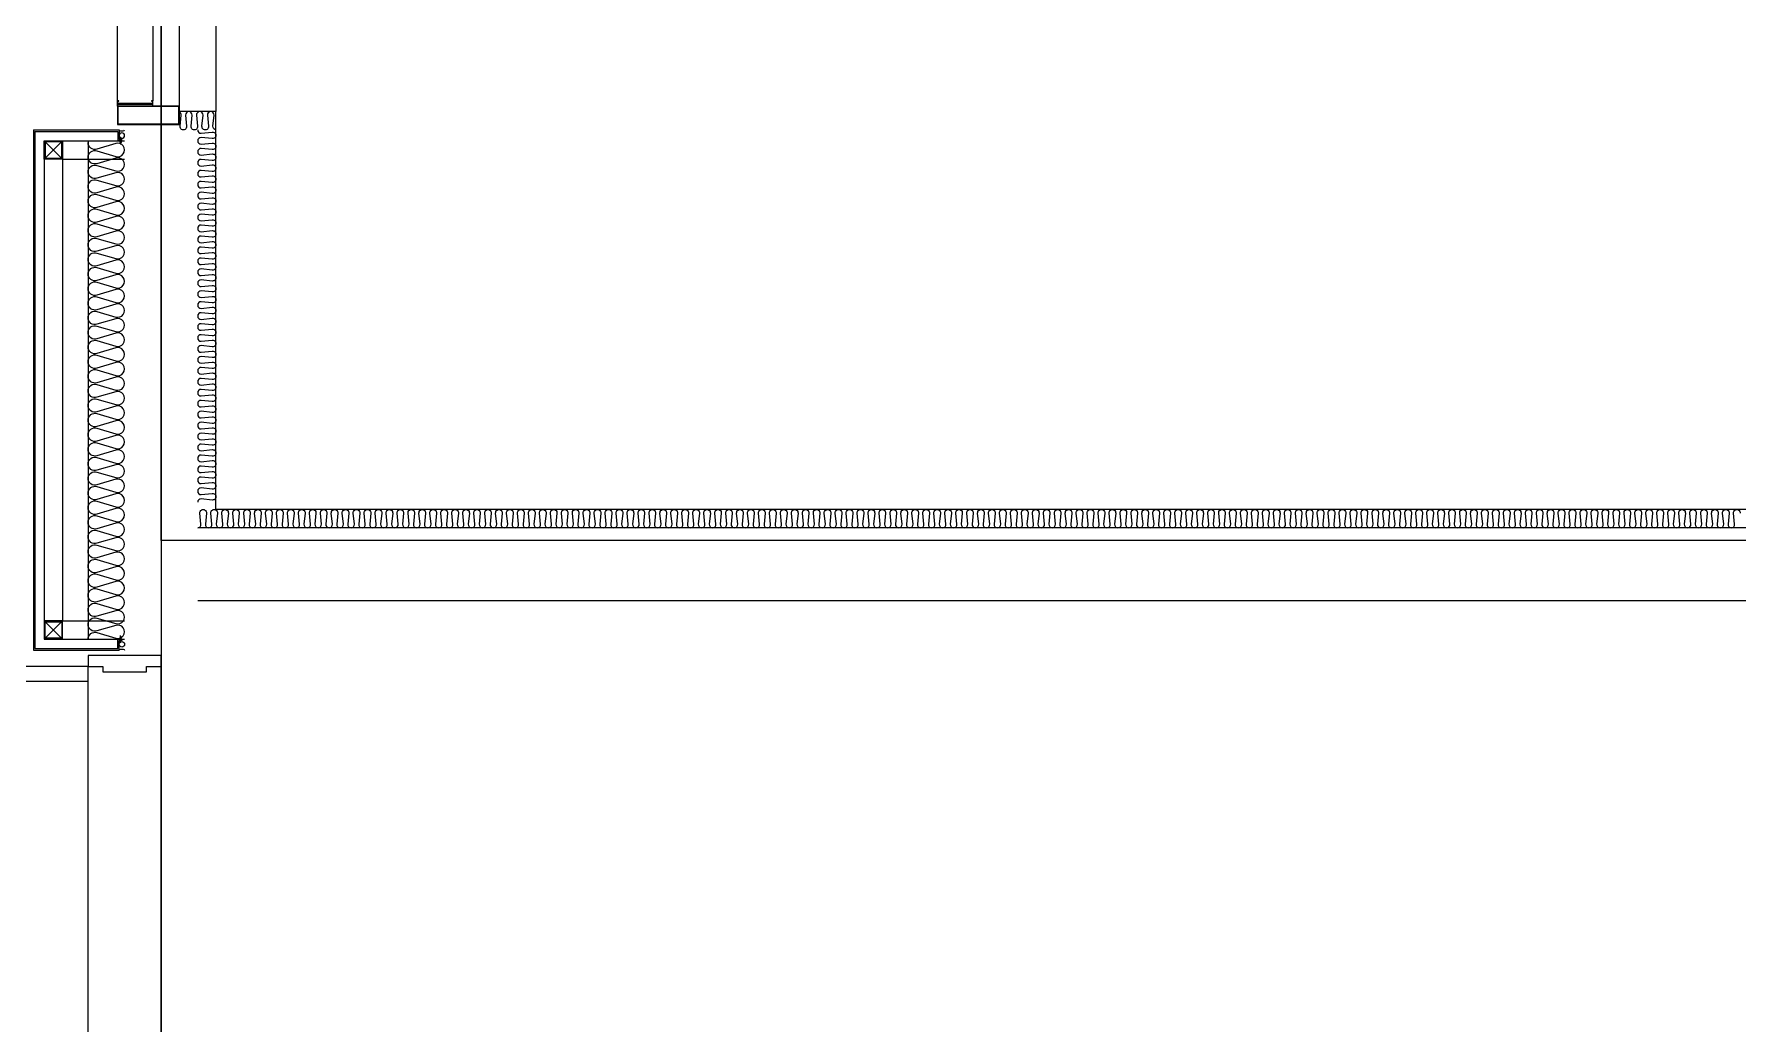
# Model space of a CAD drawing. Header units: millimetres. Extents: x -95754 to 177808, y 34455 to 149960.
# Drawn here: x 108956 to 113622, y 109781 to 112493 of the extents above; entities that cross this region are included whole.
import ezdxf

# ---------------------------------------------------------------- set-up
doc = ezdxf.new("R2010")
doc.units = ezdxf.units.MM
doc.header["$LTSCALE"] = 300
doc.linetypes.add('CENTERX2', pattern=[4, 2.5, -0.5, 0.5, -0.5])
doc.linetypes.add('HID', pattern=[2.8, 1.8, -1])
for name, color, linetype in [('6FIN', 6, 'Continuous'), ('A-DOOR', 4, 'Continuous'), ('A-DOOR-1', 1, 'Continuous'), ('A-DOOR-8', 8, 'Continuous'), ('A-ELE-8', 8, 'Continuous'), ('A-FIN', 6, 'Continuous'), ('A-WALL-D', 7, 'Continuous'), ('A-그릴', 4, 'Continuous'), ('A-하지철물', 55, 'Continuous'), ('ISL', 251, 'Continuous'), ('loco_SCR', 1, 'Continuous'), ('SCREW', 6, 'Continuous'), ('SHEET', 6, 'Continuous'), ('도면층1', 3, 'Continuous'), ('보(girder)', 7, 'HID'), ('복합판넬', 6, 'Continuous'), ('코킹', 191, 'Continuous')]:
    doc.layers.add(name, color=color, linetype=linetype)
doc.layers.add('A-ETC-AREA', color=21, linetype='Continuous', plot=False)

# ---------------------------------------------------------------- blocks, each defined once
blk = doc.blocks.new('FSD-6')
at = {"layer": 'A-DOOR'}
for points in [[(-200, 2400), (-200, 2370), (-160, 2370), (-160, 2355), (-40, 2355), (-40, 2370), (0, 2370), (0, 2400)], [(-200, 2370), (-1330, 2370), (-1330, 2330), (-200, 2330)], [(-200, 30), (-1330, 30), (-1330, 70), (-200, 70)], [(-200, 0), (-200, 30), (-160, 30), (-160, 45), (-40, 45), (-40, 30), (0, 30), (0, 0)]]:
    blk.add_lwpolyline(points, close=True, dxfattribs=at)
at = {"layer": 'A-DOOR-1'}
for centre, start, end in [((-200, 2330), 180, 270), ((-200, 70), 90, 180)]:
    blk.add_arc(centre, 1130, start, end, dxfattribs=at)
at = {"layer": 'A-DOOR-8'}
for p, q in [((-200, 30), (-200, 2370)), ((0, 30), (0, 2370))]:
    blk.add_line(p, q, dxfattribs=at)
blk = doc.blocks.new('*U2392')
at = {"layer": 'A-그릴', "color": 8, "ltscale": 4}
for p, q in [((-1438.1, 170), (-438.1, 170)), ((-1438.1, 0), (-438.1, 0))]:
    blk.add_line(p, q, dxfattribs=at)
at = {"layer": 'A-그릴', "color": 8}
for p, q in [((-1423.1, 170), (-453.1, 170)), ((-453.1, 72.8), (-1423.1, 72.8))]:
    blk.add_line(p, q, dxfattribs=at)
at = {"layer": 'A-그릴', "color": 7, "ltscale": 4}
blk.add_line((-438.1, 0), (-438.1, 170), dxfattribs=at)
at = {"layer": 'A-그릴', "ltscale": 4}
for points in [[(-1438.1, 0), (-1438.1, 170), (-1488.1, 170), (-1488.1, 0), (-1438.1, 0)], [(-388.1, 0), (-388.1, 170), (-438.1, 170), (-438.1, 0), (-388.1, 0)]]:
    blk.add_lwpolyline(points, dxfattribs=at)
for points in [[(-1439.3, 1.2), (-1439.3, 168.8), (-1486.9, 168.8), (-1486.9, 1.2)], [(-1423.1, 170), (-1438.1, 170), (-1438.1, 168), (-1436.6, 168), (-1436.6, 168.9), (-1432.2, 168.9), (-1432.2, 73.9), (-1436.6, 73.9), (-1436.6, 74.8), (-1438.1, 74.8), (-1438.1, 72.8), (-1423.1, 72.8), (-1423.1, 76.8), (-1424.2, 76.8), (-1424.2, 73.9), (-1431.1, 73.9), (-1431.1, 168.9), (-1424.2, 168.9), (-1424.2, 166), (-1423.1, 166)], [(-453.1, 170), (-438.1, 170), (-438.1, 168), (-439.6, 168), (-439.6, 168.9), (-444, 168.9), (-444, 73.9), (-439.6, 73.9), (-439.6, 74.8), (-438.1, 74.8), (-438.1, 72.8), (-453.1, 72.8), (-453.1, 76.8), (-452, 76.8), (-452, 73.9), (-445.1, 73.9), (-445.1, 168.9), (-452, 168.9), (-452, 166), (-453.1, 166)], [(-389.3, 1.2), (-389.3, 168.8), (-436.9, 168.8), (-436.9, 1.2)]]:
    blk.add_lwpolyline(points, close=True, dxfattribs=at)
blk = doc.blocks.new('*U2290')
at = {"layer": '6FIN'}
blk.add_lwpolyline([(25.3, 50), (-24.7, 50), (-24.7, 0), (25.3, 0)], close=True, dxfattribs=at)
at = {"layer": 'SHEET', "color": 8}
for p, q in [((-22.2, 2.5), (22.8, 47.5)), ((22.8, 2.5), (-22.2, 47.5))]:
    blk.add_line(p, q, dxfattribs=at)
blk.add_lwpolyline([(22.3, 2.3), (-21.7, 2.3, -0.414214), (-22.4, 3), (-22.4, 47, -0.414214), (-21.7, 47.7), (22.3, 47.7, -0.414214), (23, 47), (23, 3, -0.414214)], format="xyb", close=True, dxfattribs=at)
blk = doc.blocks.new('screw-2')
at = {"layer": 'loco_SCR', "linetype": 'CENTERX2'}
blk.add_line((-8.6, 0), (20.1, 0), dxfattribs=at)
at = {"layer": 'loco_SCR'}
for p, q in [((-2.4, 1.6), (-1.7, 3)), ((-0.7, 0.3), (-2.2, 0.8)), ((0, 4), (0, -4)), ((0, 2), (12.5, 2)), ((4.2, 2.5), (2.4, -2.5)), ((5.9, 2.5), (4.1, -2.5)), ((7.6, 2.5), (5.8, -2.5)), ((9.3, 2.5), (7.5, -2.5)), ((11, 2.5), (10.3, 0.5)), ((16, 0), (11.1, 0.8)), ((16, 0), (12.4, -2)), ((16, 0), (12.5, 2)), ((-2.4, -1.6), (-1.7, -3)), ((-0.7, -0.3), (-2.2, -0.8)), ((0, -2), (12.4, -2)), ((9.8, -1), (9.2, -2.5))]:
    blk.add_line(p, q, dxfattribs=at)
for centre, radius, start, end in [((0, 0), 4, 90, 270), ((-2, 1.3), 0.5, 135, 249.90676), ((-2.1, 3.1), 0.393, 352.90945, 75.28993), ((-0.7, 0), 0.262, 273.80758, 86.54792), ((11.1, -0.6), 1.4, 70.8182, 270.52942), ((-2, -1.3), 0.5, 109.98259, 225), ((-2.1, -3), 0.393, 261.9149, 3.48676)]:
    blk.add_arc(centre, radius, start, end, dxfattribs=at)
blk = doc.blocks.new('A$Caf999d5d')
at = {"layer": 'A-FIN'}
for p, q in [((-1, 15), (25, 14.9)), ((3, 19), (29, 18.9)), ((25, 7.4), (25, 14.9)), ((28, 7.4), (25, 7.4)), ((29, 7.4), (25, 7.4)), ((29, 7.4), (29, 18.9))]:
    blk.add_line(p, q, dxfattribs=at)
at = {"layer": '코킹', "color": 1}
blk.add_circle((14.5, 7.5), 7.5, dxfattribs=at)
at = {"layer": '코킹', "color": 1, "extrusion": (0, 0, -1)}
blk.add_ellipse((-1, 7.5), major_axis=(0, 7.5), ratio=0.368706, start_param=0, end_param=3.141604, dxfattribs=at)
at = {"layer": 'SCREW', "xscale": 0.700000000000001, "yscale": 0.700000000000001, "zscale": 0.700000000000001, "rotation": 359.9997454971837}
blk.add_blockref('screw-2', (25, 11.2), dxfattribs=at)
blk = doc.blocks.new('A$C23e6e1ad')
at = {"layer": 'A-하지철물'}
for p, q in [((170, -30), (0, -30)), ((170, -80), (0, -80))]:
    blk.add_line(p, q, dxfattribs=at)
at = {"layer": '복합판넬'}
for p, q in [((250, 0), (15, 0)), ((246, -4), (19, -4))]:
    blk.add_line(p, q, dxfattribs=at)
at = {"layer": 'A-FIN', "rotation": 270}
blk.add_blockref('A$Caf999d5d', (0, -1), dxfattribs=at)
at = {"layer": '보(girder)', "rotation": 90}
blk.add_blockref('*U2290', (220, -55.3), dxfattribs=at)

msp = doc.modelspace()

# ---------------------------------------------------------------- linework, layer by layer
at = {"layer": 'A-ELE-8'}
msp.add_line((109453.6, 113310), (109453.6, 112280), dxfattribs=at)
at = {"layer": 'A-ETC-AREA'}
for points in [[(109303.6, 107505), (145803.6, 107505), (145803.6, 123005), (109303.6, 123005)], [(109303.6, 123005), (136703.6, 123005), (136703.6, 111105), (109303.6, 111105)]]:
    msp.add_lwpolyline(points, close=True, dxfattribs=at)
at = {"layer": 'A-WALL-D'}
for p, q in [((141303.6, 111140), (109403.6, 111140)), ((141303.6, 110940), (109403.6, 110940))]:
    msp.add_line(p, q, dxfattribs=at)
at = {"layer": 'A-하지철물'}
for p, q in [((108983.6, 112150), (108983.6, 110835)), ((109033.6, 112150), (109033.6, 110885)), ((109033.6, 110885), (109203.6, 110885)), ((108983.6, 110835), (109203.6, 110835))]:
    msp.add_line(p, q, dxfattribs=at)
at = {"layer": 'ISL'}
for p, q in [((109453.6, 112280), (109353.6, 112280)), ((109453.6, 111190), (109453.6, 112280)), ((136553.6, 111190), (109453.6, 111190))]:
    msp.add_line(p, q, dxfattribs=at)
msp.add_lwpolyline([(109453.6, 112230.1, -0.418075), (109445.4, 112240), (109448.4, 112270, 0.44469), (109439.4, 112280, 0.44469), (109430.4, 112270), (109433.4, 112240, -1.108889), (109415.4, 112240), (109418.4, 112270, 0.44469), (109409.4, 112280, 0.44469), (109400.4, 112270), (109403.4, 112240, -1.108889), (109385.4, 112240), (109388.4, 112270, 0.44469), (109379.4, 112280, 0.44469), (109370.4, 112270), (109373.4, 112240, -1.108889), (109355.4, 112240), (109358.4, 112270, 0.278632), (109354.4, 112278.5)], format="xyb", dxfattribs=at)
at = {"layer": 'ISL', "elevation": 0}
for points in [[(109403.6, 112230, 0.44469), (109413.6, 112221), (109443.6, 112224, -1.108889), (109443.6, 112206), (109413.6, 112209, 0.44469), (109403.6, 112200, 0.44469), (109413.6, 112191), (109443.6, 112194, -1.108889), (109443.6, 112176), (109413.6, 112179, 0.44469), (109403.6, 112170, 0.44469), (109413.6, 112161), (109443.6, 112164, -1.108889), (109443.6, 112146), (109413.6, 112149, 0.44469), (109403.6, 112140, 0.44469), (109413.6, 112131), (109443.6, 112134, -1.108889), (109443.6, 112116), (109413.6, 112119, 0.44469), (109403.6, 112110, 0.44469), (109413.6, 112101), (109443.6, 112104, -1.108889), (109443.6, 112086), (109413.6, 112089, 0.44469), (109403.6, 112080, 0.44469), (109413.6, 112071), (109443.6, 112074, -1.108889), (109443.6, 112056), (109413.6, 112059, 0.44469), (109403.6, 112050, 0.44469), (109413.6, 112041), (109443.6, 112044, -1.108889), (109443.6, 112026), (109413.6, 112029, 0.44469), (109403.6, 112020, 0.44469), (109413.6, 112011), (109443.6, 112014, -1.108889), (109443.6, 111996), (109413.6, 111999, 0.44469), (109403.6, 111990, 0.44469), (109413.6, 111981), (109443.6, 111984, -1.108889), (109443.6, 111966), (109413.6, 111969, 0.44469), (109403.6, 111960, 0.44469), (109413.6, 111951), (109443.6, 111954, -1.108889), (109443.6, 111936), (109413.6, 111939, 0.44469), (109403.6, 111930, 0.44469), (109413.6, 111921), (109443.6, 111924, -1.108889), (109443.6, 111906), (109413.6, 111909, 0.44469), (109403.6, 111900, 0.44469), (109413.6, 111891), (109443.6, 111894, -1.108889), (109443.6, 111876), (109413.6, 111879, 0.44469), (109403.6, 111870, 0.44469), (109413.6, 111861), (109443.6, 111864, -1.108889), (109443.6, 111846), (109413.6, 111849, 0.44469), (109403.6, 111840, 0.44469), (109413.6, 111831), (109443.6, 111834, -1.108889), (109443.6, 111816), (109413.6, 111819, 0.44469), (109403.6, 111810, 0.44469), (109413.6, 111801), (109443.6, 111804, -1.108889), (109443.6, 111786), (109413.6, 111789, 0.44469), (109403.6, 111780, 0.44469), (109413.6, 111771), (109443.6, 111774, -1.108889), (109443.6, 111756), (109413.6, 111759, 0.44469), (109403.6, 111750, 0.44469), (109413.6, 111741), (109443.6, 111744, -1.108889), (109443.6, 111726), (109413.6, 111729, 0.44469), (109403.6, 111720, 0.44469), (109413.6, 111711), (109443.6, 111714, -1.108889), (109443.6, 111696), (109413.6, 111699, 0.44469), (109403.6, 111690, 0.44469), (109413.6, 111681), (109443.6, 111684, -1.108889), (109443.6, 111666), (109413.6, 111669, 0.44469), (109403.6, 111660, 0.44469), (109413.6, 111651), (109443.6, 111654, -1.108889), (109443.6, 111636), (109413.6, 111639, 0.44469), (109403.6, 111630, 0.44469), (109413.6, 111621), (109443.6, 111624, -1.108889), (109443.6, 111606), (109413.6, 111609, 0.44469), (109403.6, 111600, 0.44469), (109413.6, 111591), (109443.6, 111594, -1.108889), (109443.6, 111576), (109413.6, 111579, 0.44469), (109403.6, 111570, 0.44469), (109413.6, 111561), (109443.6, 111564, -1.108889), (109443.6, 111546), (109413.6, 111549, 0.44469), (109403.6, 111540, 0.44469), (109413.6, 111531), (109443.6, 111534, -1.108889), (109443.6, 111516), (109413.6, 111519, 0.44469), (109403.6, 111510, 0.44469), (109413.6, 111501), (109443.6, 111504, -1.108889), (109443.6, 111486), (109413.6, 111489, 0.44469), (109403.6, 111480, 0.44469), (109413.6, 111471), (109443.6, 111474, -1.108889), (109443.6, 111456), (109413.6, 111459, 0.44469), (109403.6, 111450, 0.44469), (109413.6, 111441), (109443.6, 111444, -1.108889), (109443.6, 111426), (109413.6, 111429, 0.44469), (109403.6, 111420, 0.44469), (109413.6, 111411), (109443.6, 111414, -1.108889), (109443.6, 111396), (109413.6, 111399, 0.44469), (109403.6, 111390, 0.44469), (109413.6, 111381), (109443.6, 111384, -1.108889), (109443.6, 111366), (109413.6, 111369, 0.44469), (109403.6, 111360, 0.44469), (109413.6, 111351), (109443.6, 111354, -1.108889), (109443.6, 111336), (109413.6, 111339, 0.44469), (109403.6, 111330, 0.44469), (109413.6, 111321), (109443.6, 111324, -1.108889), (109443.6, 111306), (109413.6, 111309, 0.44469), (109403.6, 111300, 0.44469), (109413.6, 111291), (109443.6, 111294, -1.108889), (109443.6, 111276), (109413.6, 111279, 0.44469), (109403.6, 111270, 0.44469), (109413.6, 111261), (109443.6, 111264, -1.108889), (109443.6, 111246), (109413.6, 111249, 0.44469), (109403.6, 111240, 0.44469), (109413.6, 111231), (109443.6, 111234, -1.108889), (109443.6, 111216), (109413.6, 111219, 0.44469), (109403.6, 111210)], [(109103.6, 110835, -0.509267), (109127.8, 110852.7), (109179.3, 110837.4, 1.372593), (109179.3, 110872.7), (109127.8, 110857.4, -0.509267), (109103.6, 110875, -0.509267), (109127.8, 110892.7), (109179.3, 110877.4, 1.372593), (109179.3, 110912.7), (109127.8, 110897.4, -0.509267), (109103.6, 110915, -0.509267), (109127.8, 110932.7), (109179.3, 110917.4, 1.372593), (109179.3, 110952.7), (109127.8, 110937.4, -0.509267), (109103.6, 110955, -0.509267), (109127.8, 110972.7), (109179.3, 110957.4, 1.372593), (109179.3, 110992.7), (109127.8, 110977.4, -0.509267), (109103.6, 110995, -0.509267), (109127.8, 111012.7), (109179.3, 110997.4, 1.372593), (109179.3, 111032.7), (109127.8, 111017.4, -0.509267), (109103.6, 111035, -0.509267), (109127.8, 111052.7), (109179.3, 111037.4, 1.372593), (109179.3, 111072.7), (109127.8, 111057.4, -0.509267), (109103.6, 111075, -0.509267), (109127.8, 111092.7), (109179.3, 111077.4, 1.372593), (109179.3, 111112.7), (109127.8, 111097.4, -0.509267), (109103.6, 111115, -0.509267), (109127.8, 111132.7), (109179.3, 111117.4, 1.372593), (109179.3, 111152.7), (109127.8, 111137.4, -0.509267), (109103.6, 111155, -0.509267), (109127.8, 111172.7), (109179.3, 111157.4, 1.372593), (109179.3, 111192.7), (109127.8, 111177.4, -0.509267), (109103.6, 111195, -0.509267), (109127.8, 111212.7), (109179.3, 111197.4, 1.372593), (109179.3, 111232.7), (109127.8, 111217.4, -0.509267), (109103.6, 111235, -0.509267), (109127.8, 111252.7), (109179.3, 111237.4, 1.372593), (109179.3, 111272.7), (109127.8, 111257.4, -0.509267), (109103.6, 111275, -0.509267), (109127.8, 111292.7), (109179.3, 111277.4, 1.372593), (109179.3, 111312.7), (109127.8, 111297.4, -0.509267), (109103.6, 111315, -0.509267), (109127.8, 111332.7), (109179.3, 111317.4, 1.372593), (109179.3, 111352.7), (109127.8, 111337.4, -0.509267), (109103.6, 111355, -0.509267), (109127.8, 111372.7), (109179.3, 111357.4, 1.372593), (109179.3, 111392.7), (109127.8, 111377.4, -0.509267), (109103.6, 111395, -0.509267), (109127.8, 111412.7), (109179.3, 111397.4, 1.372593), (109179.3, 111432.7), (109127.8, 111417.4, -0.509267), (109103.6, 111435, -0.509267), (109127.8, 111452.7), (109179.3, 111437.4, 1.372593), (109179.3, 111472.7), (109127.8, 111457.4, -0.509267), (109103.6, 111475, -0.509267), (109127.8, 111492.7), (109179.3, 111477.4, 1.372593), (109179.3, 111512.7), (109127.8, 111497.4, -0.509267), (109103.6, 111515, -0.509267), (109127.8, 111532.7), (109179.3, 111517.4, 1.372593), (109179.3, 111552.7), (109127.8, 111537.4, -0.509267), (109103.6, 111555, -0.509267), (109127.8, 111572.7), (109179.3, 111557.4, 1.372593), (109179.3, 111592.7), (109127.8, 111577.4, -0.509267), (109103.6, 111595, -0.509267), (109127.8, 111612.7), (109179.3, 111597.4, 1.372593), (109179.3, 111632.7), (109127.8, 111617.4, -0.509267), (109103.6, 111635, -0.509267), (109127.8, 111652.7), (109179.3, 111637.4, 1.372593), (109179.3, 111672.7), (109127.8, 111657.4, -0.509267), (109103.6, 111675, -0.509267), (109127.8, 111692.7), (109179.3, 111677.4, 1.372593), (109179.3, 111712.7), (109127.8, 111697.4, -0.509267), (109103.6, 111715, -0.509267), (109127.8, 111732.7), (109179.3, 111717.4, 1.372593), (109179.3, 111752.7), (109127.8, 111737.4, -0.509267), (109103.6, 111755, -0.509267), (109127.8, 111772.7), (109179.3, 111757.4, 1.372593), (109179.3, 111792.7), (109127.8, 111777.4, -0.509267), (109103.6, 111795, -0.509267), (109127.8, 111812.7), (109179.3, 111797.4, 1.372593), (109179.3, 111832.7), (109127.8, 111817.4, -0.509267), (109103.6, 111835, -0.509267), (109127.8, 111852.7), (109179.3, 111837.4, 1.372593), (109179.3, 111872.7), (109127.8, 111857.4, -0.509267), (109103.6, 111875, -0.509267), (109127.8, 111892.7), (109179.3, 111877.4, 1.372593), (109179.3, 111912.7), (109127.8, 111897.4, -0.509267), (109103.6, 111915, -0.509267), (109127.8, 111932.7), (109179.3, 111917.4, 1.372593), (109179.3, 111952.7), (109127.8, 111937.4, -0.509267), (109103.6, 111955, -0.509267), (109127.8, 111972.7), (109179.3, 111957.4, 1.372593), (109179.3, 111992.7), (109127.8, 111977.4, -0.509267), (109103.6, 111995, -0.509267), (109127.8, 112012.7), (109179.3, 111997.4, 1.372593), (109179.3, 112032.7), (109127.8, 112017.4, -0.509267), (109103.6, 112035, -0.509267), (109127.8, 112052.7), (109179.3, 112037.4, 1.372593), (109179.3, 112072.7), (109127.8, 112057.4, -0.509267), (109103.6, 112075, -0.509267), (109127.8, 112092.7), (109179.3, 112077.4, 1.372593), (109179.3, 112112.7), (109127.8, 112097.4, -0.509267), (109103.6, 112115, -0.509267), (109127.8, 112132.7), (109179.3, 112117.4, 1.372593), (109179.3, 112152.7), (109127.8, 112137.4, -0.509267), (109103.6, 112155, -0.509267), (109127.8, 112172.7), (109179.3, 112157.4, 1.372593), (109179.3, 112192.7), (109127.8, 112177.4, -0.509267), (109103.6, 112195)], [(109403.6, 111140, 0.44469), (109412.6, 111150), (109409.6, 111180, -1.108889), (109427.6, 111180), (109424.6, 111150, 0.44469), (109433.6, 111140, 0.44469), (109442.6, 111150), (109439.6, 111180, -1.108889), (109457.6, 111180), (109454.6, 111150, 0.44469), (109463.6, 111140, 0.44469), (109472.6, 111150), (109469.6, 111180, -1.108889), (109487.6, 111180), (109484.6, 111150, 0.44469), (109493.6, 111140, 0.44469), (109502.6, 111150), (109499.6, 111180, -1.108889), (109517.6, 111180), (109514.6, 111150, 0.44469), (109523.6, 111140, 0.44469), (109532.6, 111150), (109529.6, 111180, -1.108889), (109547.6, 111180), (109544.6, 111150, 0.44469), (109553.6, 111140, 0.44469), (109562.6, 111150), (109559.6, 111180, -1.108889), (109577.6, 111180), (109574.6, 111150, 0.44469), (109583.6, 111140, 0.44469), (109592.6, 111150), (109589.6, 111180, -1.108889), (109607.6, 111180), (109604.6, 111150, 0.44469), (109613.6, 111140, 0.44469), (109622.6, 111150), (109619.6, 111180, -1.108889), (109637.6, 111180), (109634.6, 111150, 0.44469), (109643.6, 111140, 0.44469), (109652.6, 111150), (109649.6, 111180, -1.108889), (109667.6, 111180), (109664.6, 111150, 0.44469), (109673.6, 111140, 0.44469), (109682.6, 111150), (109679.6, 111180, -1.108889), (109697.6, 111180), (109694.6, 111150, 0.44469), (109703.6, 111140, 0.44469), (109712.6, 111150), (109709.6, 111180, -1.108889), (109727.6, 111180), (109724.6, 111150, 0.44469), (109733.6, 111140, 0.44469), (109742.6, 111150), (109739.6, 111180, -1.108889), (109757.6, 111180), (109754.6, 111150, 0.44469), (109763.6, 111140, 0.44469), (109772.6, 111150), (109769.6, 111180, -1.108889), (109787.6, 111180), (109784.6, 111150, 0.44469), (109793.6, 111140, 0.44469), (109802.6, 111150), (109799.6, 111180, -1.108889), (109817.6, 111180), (109814.6, 111150, 0.44469), (109823.6, 111140, 0.44469), (109832.6, 111150), (109829.6, 111180, -1.108889), (109847.6, 111180), (109844.6, 111150, 0.44469), (109853.6, 111140, 0.44469), (109862.6, 111150), (109859.6, 111180, -1.108889), (109877.6, 111180), (109874.6, 111150, 0.44469), (109883.6, 111140, 0.44469), (109892.6, 111150), (109889.6, 111180, -1.108889), (109907.6, 111180), (109904.6, 111150, 0.44469), (109913.6, 111140, 0.44469), (109922.6, 111150), (109919.6, 111180, -1.108889), (109937.6, 111180), (109934.6, 111150, 0.44469), (109943.6, 111140, 0.44469), (109952.6, 111150), (109949.6, 111180, -1.108889), (109967.6, 111180), (109964.6, 111150, 0.44469), (109973.6, 111140, 0.44469), (109982.6, 111150), (109979.6, 111180, -1.108889), (109997.6, 111180), (109994.6, 111150, 0.44469), (110003.6, 111140, 0.44469), (110012.6, 111150), (110009.6, 111180, -1.108889), (110027.6, 111180), (110024.6, 111150, 0.44469), (110033.6, 111140, 0.44469), (110042.6, 111150), (110039.6, 111180, -1.108889), (110057.6, 111180), (110054.6, 111150, 0.44469), (110063.6, 111140, 0.44469), (110072.6, 111150), (110069.6, 111180, -1.108889), (110087.6, 111180), (110084.6, 111150, 0.44469), (110093.6, 111140, 0.44469), (110102.6, 111150), (110099.6, 111180, -1.108889), (110117.6, 111180), (110114.6, 111150, 0.44469), (110123.6, 111140, 0.44469), (110132.6, 111150), (110129.6, 111180, -1.108889), (110147.6, 111180), (110144.6, 111150, 0.44469), (110153.6, 111140, 0.44469), (110162.6, 111150), (110159.6, 111180, -1.108889), (110177.6, 111180), (110174.6, 111150, 0.44469), (110183.6, 111140, 0.44469), (110192.6, 111150), (110189.6, 111180, -1.108889), (110207.6, 111180), (110204.6, 111150, 0.44469), (110213.6, 111140, 0.44469), (110222.6, 111150), (110219.6, 111180, -1.108889), (110237.6, 111180), (110234.6, 111150, 0.44469), (110243.6, 111140, 0.44469), (110252.6, 111150), (110249.6, 111180, -1.108889), (110267.6, 111180), (110264.6, 111150, 0.44469), (110273.6, 111140, 0.44469), (110282.6, 111150), (110279.6, 111180, -1.108889), (110297.6, 111180), (110294.6, 111150, 0.44469), (110303.6, 111140, 0.44469), (110312.6, 111150), (110309.6, 111180, -1.108889), (110327.6, 111180), (110324.6, 111150, 0.44469), (110333.6, 111140, 0.44469), (110342.6, 111150), (110339.6, 111180, -1.108889), (110357.6, 111180), (110354.6, 111150, 0.44469), (110363.6, 111140, 0.44469), (110372.6, 111150), (110369.6, 111180, -1.108889), (110387.6, 111180), (110384.6, 111150, 0.44469), (110393.6, 111140, 0.44469), (110402.6, 111150), (110399.6, 111180, -1.108889), (110417.6, 111180), (110414.6, 111150, 0.44469), (110423.6, 111140, 0.44469), (110432.6, 111150), (110429.6, 111180, -1.108889), (110447.6, 111180), (110444.6, 111150, 0.44469), (110453.6, 111140, 0.44469), (110462.6, 111150), (110459.6, 111180, -1.108889), (110477.6, 111180), (110474.6, 111150, 0.44469), (110483.6, 111140, 0.44469), (110492.6, 111150), (110489.6, 111180, -1.108889), (110507.6, 111180), (110504.6, 111150, 0.44469), (110513.6, 111140, 0.44469), (110522.6, 111150), (110519.6, 111180, -1.108889), (110537.6, 111180), (110534.6, 111150, 0.44469), (110543.6, 111140, 0.44469), (110552.6, 111150), (110549.6, 111180, -1.108889), (110567.6, 111180), (110564.6, 111150, 0.44469), (110573.6, 111140, 0.44469), (110582.6, 111150), (110579.6, 111180, -1.108889), (110597.6, 111180), (110594.6, 111150, 0.44469), (110603.6, 111140, 0.44469), (110612.6, 111150), (110609.6, 111180, -1.108889), (110627.6, 111180), (110624.6, 111150, 0.44469), (110633.6, 111140, 0.44469), (110642.6, 111150), (110639.6, 111180, -1.108889), (110657.6, 111180), (110654.6, 111150, 0.44469), (110663.6, 111140, 0.44469), (110672.6, 111150), (110669.6, 111180, -1.108889), (110687.6, 111180), (110684.6, 111150, 0.44469), (110693.6, 111140, 0.44469), (110702.6, 111150), (110699.6, 111180, -1.108889), (110717.6, 111180), (110714.6, 111150, 0.44469), (110723.6, 111140, 0.44469), (110732.6, 111150), (110729.6, 111180, -1.108889), (110747.6, 111180), (110744.6, 111150, 0.44469), (110753.6, 111140, 0.44469), (110762.6, 111150), (110759.6, 111180, -1.108889), (110777.6, 111180), (110774.6, 111150, 0.44469), (110783.6, 111140, 0.44469), (110792.6, 111150), (110789.6, 111180, -1.108889), (110807.6, 111180), (110804.6, 111150, 0.44469), (110813.6, 111140, 0.44469), (110822.6, 111150), (110819.6, 111180, -1.108889), (110837.6, 111180), (110834.6, 111150, 0.44469), (110843.6, 111140, 0.44469), (110852.6, 111150), (110849.6, 111180, -1.108889), (110867.6, 111180), (110864.6, 111150, 0.44469), (110873.6, 111140, 0.44469), (110882.6, 111150), (110879.6, 111180, -1.108889), (110897.6, 111180), (110894.6, 111150, 0.44469), (110903.6, 111140, 0.44469), (110912.6, 111150), (110909.6, 111180, -1.108889), (110927.6, 111180), (110924.6, 111150, 0.44469), (110933.6, 111140, 0.44469), (110942.6, 111150), (110939.6, 111180, -1.108889), (110957.6, 111180), (110954.6, 111150, 0.44469), (110963.6, 111140, 0.44469), (110972.6, 111150), (110969.6, 111180, -1.108889), (110987.6, 111180), (110984.6, 111150, 0.44469), (110993.6, 111140, 0.44469), (111002.6, 111150), (110999.6, 111180, -1.108889), (111017.6, 111180), (111014.6, 111150, 0.44469), (111023.6, 111140, 0.44469), (111032.6, 111150), (111029.6, 111180, -1.108889), (111047.6, 111180), (111044.6, 111150, 0.44469), (111053.6, 111140, 0.44469), (111062.6, 111150), (111059.6, 111180, -1.108889), (111077.6, 111180), (111074.6, 111150, 0.44469), (111083.6, 111140, 0.44469), (111092.6, 111150), (111089.6, 111180, -1.108889), (111107.6, 111180), (111104.6, 111150, 0.44469), (111113.6, 111140, 0.44469), (111122.6, 111150), (111119.6, 111180, -1.108889), (111137.6, 111180), (111134.6, 111150, 0.44469), (111143.6, 111140, 0.44469), (111152.6, 111150), (111149.6, 111180, -1.108889), (111167.6, 111180), (111164.6, 111150, 0.44469), (111173.6, 111140, 0.44469), (111182.6, 111150), (111179.6, 111180, -1.108889), (111197.6, 111180), (111194.6, 111150, 0.44469), (111203.6, 111140, 0.44469), (111212.6, 111150), (111209.6, 111180, -1.108889), (111227.6, 111180), (111224.6, 111150, 0.44469), (111233.6, 111140, 0.44469), (111242.6, 111150), (111239.6, 111180, -1.108889), (111257.6, 111180), (111254.6, 111150, 0.44469), (111263.6, 111140, 0.44469), (111272.6, 111150), (111269.6, 111180, -1.108889), (111287.6, 111180), (111284.6, 111150, 0.44469), (111293.6, 111140, 0.44469), (111302.6, 111150), (111299.6, 111180, -1.108889), (111317.6, 111180), (111314.6, 111150, 0.44469), (111323.6, 111140, 0.44469), (111332.6, 111150), (111329.6, 111180, -1.108889), (111347.6, 111180), (111344.6, 111150, 0.44469), (111353.6, 111140, 0.44469), (111362.6, 111150), (111359.6, 111180, -1.108889), (111377.6, 111180), (111374.6, 111150, 0.44469), (111383.6, 111140, 0.44469), (111392.6, 111150), (111389.6, 111180, -1.108889), (111407.6, 111180), (111404.6, 111150, 0.44469), (111413.6, 111140, 0.44469), (111422.6, 111150), (111419.6, 111180, -1.108889), (111437.6, 111180), (111434.6, 111150, 0.44469), (111443.6, 111140, 0.44469), (111452.6, 111150), (111449.6, 111180, -1.108889), (111467.6, 111180), (111464.6, 111150, 0.44469), (111473.6, 111140, 0.44469), (111482.6, 111150), (111479.6, 111180, -1.108889), (111497.6, 111180), (111494.6, 111150, 0.44469), (111503.6, 111140, 0.44469), (111512.6, 111150), (111509.6, 111180, -1.108889), (111527.6, 111180), (111524.6, 111150, 0.44469), (111533.6, 111140, 0.44469), (111542.6, 111150), (111539.6, 111180, -1.108889), (111557.6, 111180), (111554.6, 111150, 0.44469), (111563.6, 111140, 0.44469), (111572.6, 111150), (111569.6, 111180, -1.108889), (111587.6, 111180), (111584.6, 111150, 0.44469), (111593.6, 111140, 0.44469), (111602.6, 111150), (111599.6, 111180, -1.108889), (111617.6, 111180), (111614.6, 111150, 0.44469), (111623.6, 111140, 0.44469), (111632.6, 111150), (111629.6, 111180, -1.108889), (111647.6, 111180), (111644.6, 111150, 0.44469), (111653.6, 111140, 0.44469), (111662.6, 111150), (111659.6, 111180, -1.108889), (111677.6, 111180), (111674.6, 111150, 0.44469), (111683.6, 111140, 0.44469), (111692.6, 111150), (111689.6, 111180, -1.108889), (111707.6, 111180), (111704.6, 111150, 0.44469), (111713.6, 111140, 0.44469), (111722.6, 111150), (111719.6, 111180, -1.108889), (111737.6, 111180), (111734.6, 111150, 0.44469), (111743.6, 111140, 0.44469), (111752.6, 111150), (111749.6, 111180, -1.108889), (111767.6, 111180), (111764.6, 111150, 0.44469), (111773.6, 111140, 0.44469), (111782.6, 111150), (111779.6, 111180, -1.108889), (111797.6, 111180), (111794.6, 111150, 0.44469), (111803.6, 111140, 0.44469), (111812.6, 111150), (111809.6, 111180, -1.108889), (111827.6, 111180), (111824.6, 111150, 0.44469), (111833.6, 111140, 0.44469), (111842.6, 111150), (111839.6, 111180, -1.108889), (111857.6, 111180), (111854.6, 111150, 0.44469), (111863.6, 111140, 0.44469), (111872.6, 111150), (111869.6, 111180, -1.108889), (111887.6, 111180), (111884.6, 111150, 0.44469), (111893.6, 111140, 0.44469), (111902.6, 111150), (111899.6, 111180, -1.108889), (111917.6, 111180), (111914.6, 111150, 0.44469), (111923.6, 111140, 0.44469), (111932.6, 111150), (111929.6, 111180, -1.108889), (111947.6, 111180), (111944.6, 111150, 0.44469), (111953.6, 111140, 0.44469), (111962.6, 111150), (111959.6, 111180, -1.108889), (111977.6, 111180), (111974.6, 111150, 0.44469), (111983.6, 111140, 0.44469), (111992.6, 111150), (111989.6, 111180, -1.108889), (112007.6, 111180), (112004.6, 111150, 0.44469), (112013.6, 111140, 0.44469), (112022.6, 111150), (112019.6, 111180, -1.108889), (112037.6, 111180), (112034.6, 111150, 0.44469), (112043.6, 111140, 0.44469), (112052.6, 111150), (112049.6, 111180, -1.108889), (112067.6, 111180), (112064.6, 111150, 0.44469), (112073.6, 111140, 0.44469), (112082.6, 111150), (112079.6, 111180, -1.108889), (112097.6, 111180), (112094.6, 111150, 0.44469), (112103.6, 111140, 0.44469), (112112.6, 111150), (112109.6, 111180, -1.108889), (112127.6, 111180), (112124.6, 111150, 0.44469), (112133.6, 111140, 0.44469), (112142.6, 111150), (112139.6, 111180, -1.108889), (112157.6, 111180), (112154.6, 111150, 0.44469), (112163.6, 111140, 0.44469), (112172.6, 111150), (112169.6, 111180, -1.108889), (112187.6, 111180), (112184.6, 111150, 0.44469), (112193.6, 111140, 0.44469), (112202.6, 111150), (112199.6, 111180, -1.108889), (112217.6, 111180), (112214.6, 111150, 0.44469), (112223.6, 111140, 0.44469), (112232.6, 111150), (112229.6, 111180, -1.108889), (112247.6, 111180), (112244.6, 111150, 0.44469), (112253.6, 111140, 0.44469), (112262.6, 111150), (112259.6, 111180, -1.108889), (112277.6, 111180), (112274.6, 111150, 0.44469), (112283.6, 111140, 0.44469), (112292.6, 111150), (112289.6, 111180, -1.108889), (112307.6, 111180), (112304.6, 111150, 0.44469), (112313.6, 111140, 0.44469), (112322.6, 111150), (112319.6, 111180, -1.108889), (112337.6, 111180), (112334.6, 111150, 0.44469), (112343.6, 111140, 0.44469), (112352.6, 111150), (112349.6, 111180, -1.108889), (112367.6, 111180), (112364.6, 111150, 0.44469), (112373.6, 111140, 0.44469), (112382.6, 111150), (112379.6, 111180, -1.108889), (112397.6, 111180), (112394.6, 111150, 0.44469), (112403.6, 111140, 0.44469), (112412.6, 111150), (112409.6, 111180, -1.108889), (112427.6, 111180), (112424.6, 111150, 0.44469), (112433.6, 111140, 0.44469), (112442.6, 111150), (112439.6, 111180, -1.108889), (112457.6, 111180), (112454.6, 111150, 0.44469), (112463.6, 111140, 0.44469), (112472.6, 111150), (112469.6, 111180, -1.108889), (112487.6, 111180), (112484.6, 111150, 0.44469), (112493.6, 111140, 0.44469), (112502.6, 111150), (112499.6, 111180, -1.108889), (112517.6, 111180), (112514.6, 111150, 0.44469), (112523.6, 111140, 0.44469), (112532.6, 111150), (112529.6, 111180, -1.108889), (112547.6, 111180), (112544.6, 111150, 0.44469), (112553.6, 111140, 0.44469), (112562.6, 111150), (112559.6, 111180, -1.108889), (112577.6, 111180), (112574.6, 111150, 0.44469), (112583.6, 111140, 0.44469), (112592.6, 111150), (112589.6, 111180, -1.108889), (112607.6, 111180), (112604.6, 111150, 0.44469), (112613.6, 111140, 0.44469), (112622.6, 111150), (112619.6, 111180, -1.108889), (112637.6, 111180), (112634.6, 111150, 0.44469), (112643.6, 111140, 0.44469), (112652.6, 111150), (112649.6, 111180, -1.108889), (112667.6, 111180), (112664.6, 111150, 0.44469), (112673.6, 111140, 0.44469), (112682.6, 111150), (112679.6, 111180, -1.108889), (112697.6, 111180), (112694.6, 111150, 0.44469), (112703.6, 111140, 0.44469), (112712.6, 111150), (112709.6, 111180, -1.108889), (112727.6, 111180), (112724.6, 111150, 0.44469), (112733.6, 111140, 0.44469), (112742.6, 111150), (112739.6, 111180, -1.108889), (112757.6, 111180), (112754.6, 111150, 0.44469), (112763.6, 111140, 0.44469), (112772.6, 111150), (112769.6, 111180, -1.108889), (112787.6, 111180), (112784.6, 111150, 0.44469), (112793.6, 111140, 0.44469), (112802.6, 111150), (112799.6, 111180, -1.108889), (112817.6, 111180), (112814.6, 111150, 0.44469), (112823.6, 111140, 0.44469), (112832.6, 111150), (112829.6, 111180, -1.108889), (112847.6, 111180), (112844.6, 111150, 0.44469), (112853.6, 111140, 0.44469), (112862.6, 111150), (112859.6, 111180, -1.108889), (112877.6, 111180), (112874.6, 111150, 0.44469), (112883.6, 111140, 0.44469), (112892.6, 111150), (112889.6, 111180, -1.108889), (112907.6, 111180), (112904.6, 111150, 0.44469), (112913.6, 111140, 0.44469), (112922.6, 111150), (112919.6, 111180, -1.108889), (112937.6, 111180), (112934.6, 111150, 0.44469), (112943.6, 111140, 0.44469), (112952.6, 111150), (112949.6, 111180, -1.108889), (112967.6, 111180), (112964.6, 111150, 0.44469), (112973.6, 111140, 0.44469), (112982.6, 111150), (112979.6, 111180, -1.108889), (112997.6, 111180), (112994.6, 111150, 0.44469), (113003.6, 111140, 0.44469), (113012.6, 111150), (113009.6, 111180, -1.108889), (113027.6, 111180), (113024.6, 111150, 0.44469), (113033.6, 111140, 0.44469), (113042.6, 111150), (113039.6, 111180, -1.108889), (113057.6, 111180), (113054.6, 111150, 0.44469), (113063.6, 111140, 0.44469), (113072.6, 111150), (113069.6, 111180, -1.108889), (113087.6, 111180), (113084.6, 111150, 0.44469), (113093.6, 111140, 0.44469), (113102.6, 111150), (113099.6, 111180, -1.108889), (113117.6, 111180), (113114.6, 111150, 0.44469), (113123.6, 111140, 0.44469), (113132.6, 111150), (113129.6, 111180, -1.108889), (113147.6, 111180), (113144.6, 111150, 0.44469), (113153.6, 111140, 0.44469), (113162.6, 111150), (113159.6, 111180, -1.108889), (113177.6, 111180), (113174.6, 111150, 0.44469), (113183.6, 111140, 0.44469), (113192.6, 111150), (113189.6, 111180, -1.108889), (113207.6, 111180), (113204.6, 111150, 0.44469), (113213.6, 111140, 0.44469), (113222.6, 111150), (113219.6, 111180, -1.108889), (113237.6, 111180), (113234.6, 111150, 0.44469), (113243.6, 111140, 0.44469), (113252.6, 111150), (113249.6, 111180, -1.108889), (113267.6, 111180), (113264.6, 111150, 0.44469), (113273.6, 111140, 0.44469), (113282.6, 111150), (113279.6, 111180, -1.108889), (113297.6, 111180), (113294.6, 111150, 0.44469), (113303.6, 111140, 0.44469), (113312.6, 111150), (113309.6, 111180, -1.108889), (113327.6, 111180), (113324.6, 111150, 0.44469), (113333.6, 111140, 0.44469), (113342.6, 111150), (113339.6, 111180, -1.108889), (113357.6, 111180), (113354.6, 111150, 0.44469), (113363.6, 111140, 0.44469), (113372.6, 111150), (113369.6, 111180, -1.108889), (113387.6, 111180), (113384.6, 111150, 0.44469), (113393.6, 111140, 0.44469), (113402.6, 111150), (113399.6, 111180, -1.108889), (113417.6, 111180), (113414.6, 111150, 0.44469), (113423.6, 111140, 0.44469), (113432.6, 111150), (113429.6, 111180, -1.108889), (113447.6, 111180), (113444.6, 111150, 0.44469), (113453.6, 111140, 0.44469), (113462.6, 111150), (113459.6, 111180, -1.108889), (113477.6, 111180), (113474.6, 111150, 0.44469), (113483.6, 111140, 0.44469), (113492.6, 111150), (113489.6, 111180, -1.108889), (113507.6, 111180), (113504.6, 111150, 0.44469), (113513.6, 111140, 0.44469), (113522.6, 111150), (113519.6, 111180, -1.108889), (113537.6, 111180), (113534.6, 111150, 0.44469), (113543.6, 111140, 0.44469), (113552.6, 111150), (113549.6, 111180, -1.108889), (113567.6, 111180), (113564.6, 111150, 0.44469), (113573.6, 111140, 0.44469), (113582.6, 111150), (113579.6, 111180, -1.108889), (113597.6, 111180), (113594.6, 111150, 0.44469), (113603.6, 111140, 0.44469), (113612.6, 111150), (113609.6, 111180, -1.108889), (113627.6, 111180)]]:
    msp.add_lwpolyline(points, format="xyb", dxfattribs=at)
msp.add_lwpolyline([(109103.6, 112200), (109103.6, 110835)], dxfattribs=at)
at = {"layer": '복합판넬'}
for points in [[(108953.6, 112230), (108953.6, 110805), (109188.6, 110805)], [(108957.6, 112226), (108957.6, 110809), (109184.6, 110809)]]:
    msp.add_lwpolyline(points, dxfattribs=at)

# ---------------------------------------------------------------- block references
at = {"layer": 'A-DOOR'}
msp.add_blockref('FSD-6', (109303.6, 108390), dxfattribs=at)
at = {"layer": 'A-FIN', "rotation": 90.00000000000001}
msp.add_blockref('A$Caf999d5d', (109203.6, 110806), dxfattribs=at)
at = {"layer": '도면층1', "rotation": 90.00000000000001}
msp.add_blockref('*U2392', (109353.6, 113733.1), dxfattribs=at)
at = {"layer": '보(girder)', "rotation": 270}
msp.add_blockref('*U2290', (108983.6, 110860.3), dxfattribs=at)
at = {"layer": '복합판넬', "xscale": -1}
msp.add_blockref('A$C23e6e1ad', (109203.6, 112230), dxfattribs=at)

doc.saveas('drawing.dxf')
